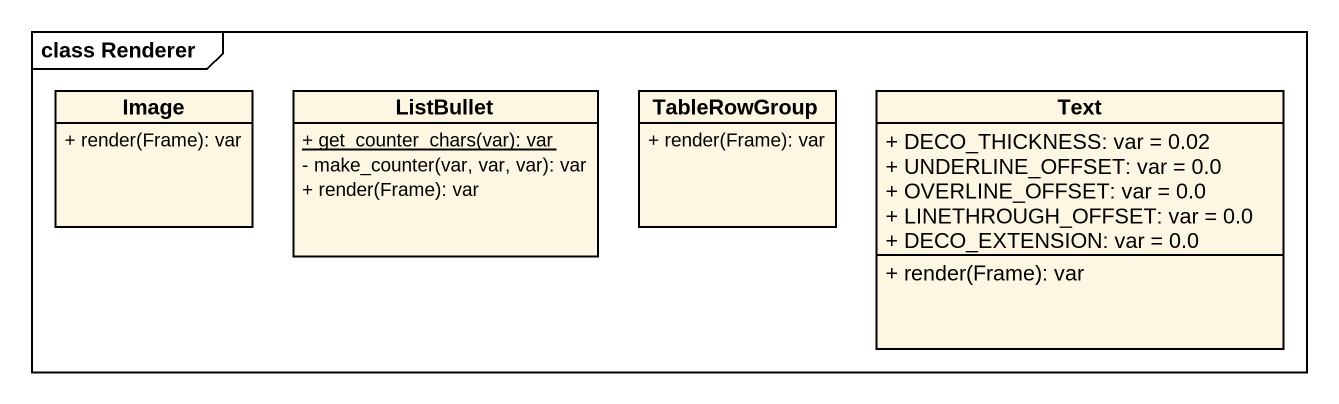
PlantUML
@startuml
mainframe class Renderer
hide circle
hide empty members
skinparam classAttributeIconSize 0
class Image {
  + render(Frame): var
}
class ListBullet {
  {static} + get_counter_chars(var): var
  - make_counter(var, var, var): var
  + render(Frame): var
}
class TableRowGroup {
  + render(Frame): var
}
class Text {
  + DECO_THICKNESS: var = 0.02
  + UNDERLINE_OFFSET: var = 0.0
  + OVERLINE_OFFSET: var = 0.0
  + LINETHROUGH_OFFSET: var = 0.0
  + DECO_EXTENSION: var = 0.0
  + render(Frame): var
}
@enduml
